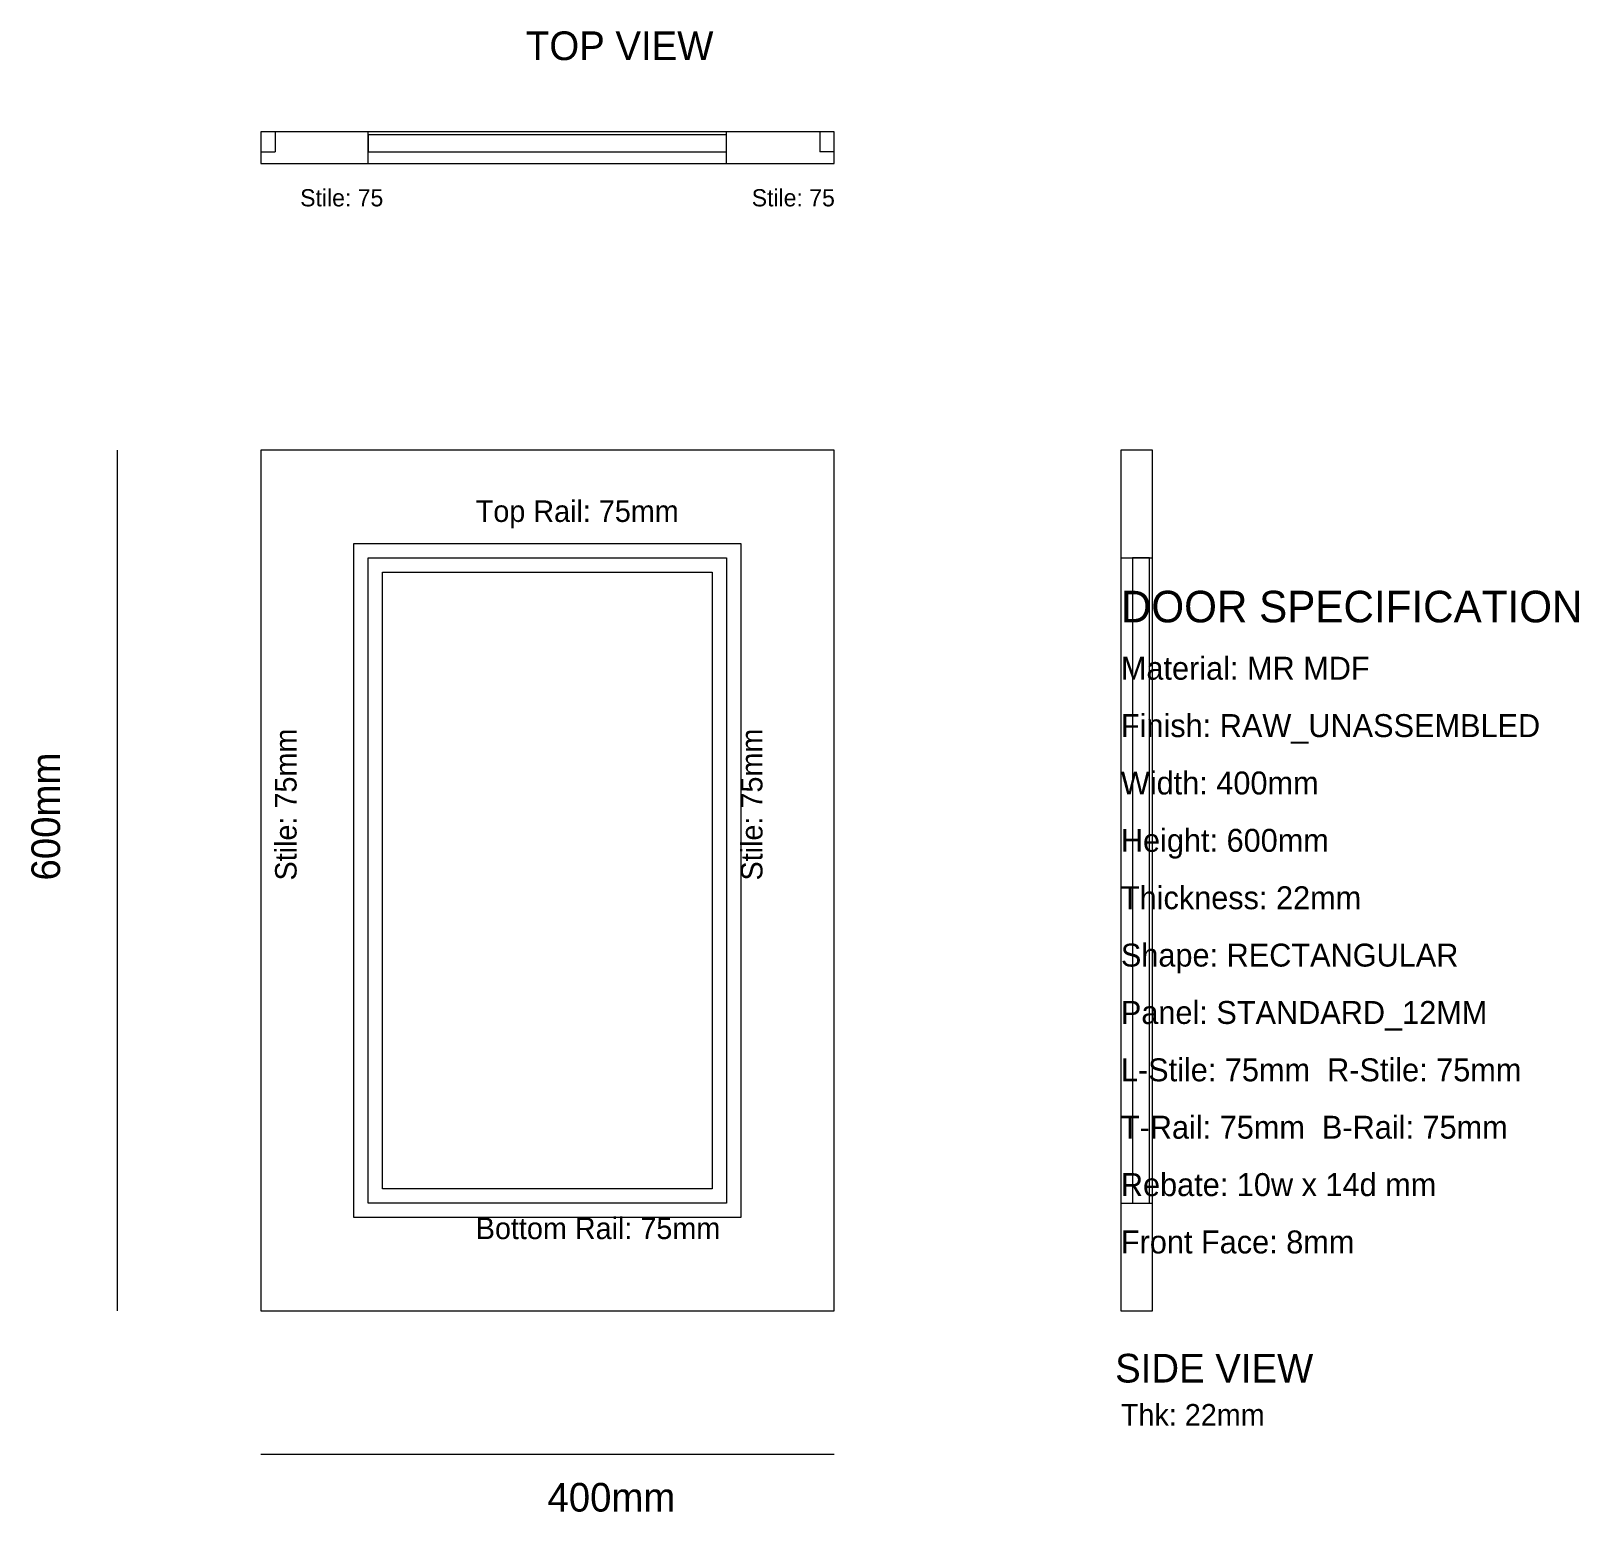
# Model space of a CAD drawing. Extents: x -160 to 920, y -140 to 892.
import ezdxf

# ---------------------------------------------------------------- set-up
doc = ezdxf.new("R2010")
doc.units = 0
for name, color, linetype, lineweight in [('BORDERS', 4, 'Continuous', 0), ('DIMENSIONS', 7, 'Continuous', 0), ('FRAME', 7, 'Continuous', 0), ('PANEL_GEOMETRY', 2, 'Continuous', 0), ('PANELS', 2, 'Continuous', 0), ('T3_INNER_BREAK', 6, 'Continuous', 0), ('T3_REBATE_FINISH', 6, 'Continuous', 0), ('T4_PROFILE_8MM_FINAL', 5, 'Continuous', 0), ('T4_PROFILE_8MM_OS', 5, 'Continuous', 0), ('T6_INNER_ONION', 1, 'Continuous', 0), ('T6_REBATE_12MM', 1, 'Continuous', 0)]:
    doc.layers.add(name, color=color, linetype=linetype, lineweight=lineweight)

msp = doc.modelspace()

# ---------------------------------------------------------------- linework, layer by layer
at = {"layer": 'BORDERS'}
for p, q in [((10, 822), (10, 808)), ((75, 800), (75, 822)), ((325, 800), (325, 822)), ((390, 822), (390, 808)), ((0, 808), (10, 808)), ((400, 808), (390, 808)), ((600, 525), (622, 525)), ((600, 75), (622, 75))]:
    msp.add_line(p, q, dxfattribs=at)
at = {"layer": 'DIMENSIONS'}
for p, q in [((-100, 0), (-100, 600)), ((0, -100), (400, -100))]:
    msp.add_line(p, q, dxfattribs=at)
at = {"layer": 'FRAME'}
for points in [[(0, 800), (400, 800), (400, 822), (0, 822)], [(600, 0), (622, 0), (622, 600), (600, 600)]]:
    msp.add_lwpolyline(points, close=True, dxfattribs=at)
at = {"layer": 'PANEL_GEOMETRY'}
msp.add_lwpolyline([(85, 85), (85, 515), (315, 515), (315, 85)], close=True, dxfattribs=at)
at = {"layer": 'PANELS'}
for points in [[(75, 808), (325, 808), (325, 820), (75, 820)], [(608, 75), (620, 75), (620, 525), (608, 525)]]:
    msp.add_lwpolyline(points, close=True, dxfattribs=at)
at = {"layer": 'T3_INNER_BREAK'}
msp.add_lwpolyline([(75, 75), (75, 525), (325, 525), (325, 75)], close=True, dxfattribs=at)
at = {"layer": 'T3_REBATE_FINISH'}
msp.add_lwpolyline([(65, 65), (65, 535), (335, 535), (335, 65)], close=True, dxfattribs=at)
at = {"layer": 'T4_PROFILE_8MM_FINAL'}
msp.add_lwpolyline([(0, 0), (400, 0), (400, 600), (0, 600)], close=True, dxfattribs=at)
at = {"layer": 'T4_PROFILE_8MM_OS'}
msp.add_lwpolyline([(0, 0), (400, 0), (400, 600), (0, 600)], close=True, dxfattribs=at)
at = {"layer": 'T6_INNER_ONION'}
msp.add_lwpolyline([(75, 75), (75, 525), (325, 525), (325, 75)], close=True, dxfattribs=at)
at = {"layer": 'T6_REBATE_12MM'}
msp.add_lwpolyline([(65, 65), (65, 535), (335, 535), (335, 65)], close=True, dxfattribs=at)

# ---------------------------------------------------------------- texts
at = {"layer": 'DIMENSIONS'}
for s, height, p in [('TOP VIEW', 20, (185, 872)), ('Stile: 75', 12, (27.5, 770)), ('Stile: 75', 12, (342.5, 770)), ('Top Rail: 75mm', 15, (150, 550)), ('DOOR SPECIFICATION', 22, (600, 480)), ('Material: MR MDF', 16, (600, 440)), ('Finish: RAW_UNASSEMBLED', 16, (600, 400)), ('Width: 400mm', 16, (600, 360)), ('Height: 600mm', 16, (600, 320)), ('Thickness: 22mm', 16, (600, 280)), ('Shape: RECTANGULAR', 16, (600, 240)), ('Panel: STANDARD_12MM', 16, (600, 200)), ('L-Stile: 75mm  R-Stile: 75mm', 16, (600, 160)), ('T-Rail: 75mm  B-Rail: 75mm', 16, (600, 120)), ('Rebate: 10w x 14d mm', 16, (600, 80)), ('Bottom Rail: 75mm', 15, (150, 50)), ('Front Face: 8mm', 16, (600, 40)), ('SIDE VIEW', 20, (596, -50)), ('Thk: 22mm', 15, (600, -80)), ('400mm', 20, (200, -140))]:
    msp.add_text(s, height=height, dxfattribs=at).set_placement(p)
for s, height, p in [('Stile: 75mm', 15, (25, 300)), ('Stile: 75mm', 15, (350, 300)), ('600mm', 20, (-140, 300))]:
    msp.add_text(s, height=height, rotation=90, dxfattribs=at).set_placement(p)

doc.saveas('drawing.dxf')
